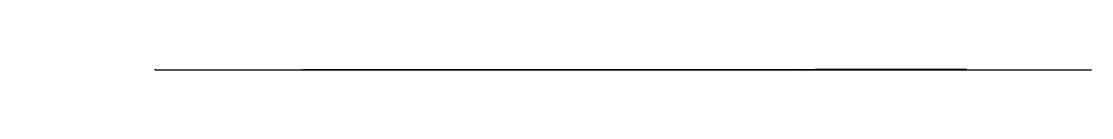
# Model space of a CAD drawing. Header units: metres. Extents: x -1 to 72750024, y 3999 to 4800.
# Drawn here: x 42750003 to 43150024, y 4299 to 4550 of the extents above; entities that cross this region are included whole.
import ezdxf

# ---------------------------------------------------------------- set-up
doc = ezdxf.new("R2010")
doc.units = ezdxf.units.M

msp = doc.modelspace()

# ---------------------------------------------------------------- linework, layer by layer
at = {"color": 7}
for p, q in [((42750003.013, 4550), (42750024.105, 4550)), ((42750003.013, 4550), (42750003.013, 4531.921)), ((42750024.105, 4531.921), (42750003.013, 4531.921)), ((42750006.026, 4543.974), (42750021.092, 4543.974)), ((42750024.105, 4550), (42750024.105, 4531.921)), ((42800000, 4550), (42799998.795, 4550)), ((42800000, 4500), (42799998.795, 4500)), ((42800000, 4450), (42799998.795, 4450)), ((42800000, 4400), (42799998.795, 4400)), ((42800000, 4350), (42799998.795, 4350)), ((42800000, 4300), (42799998.795, 4300)), ((42800000, 4540), (42799999.247, 4540)), ((42800000, 4530), (42799999.247, 4530)), ((42800000, 4520), (42799999.247, 4520)), ((42800000, 4510), (42799999.247, 4510)), ((42800000, 4490), (42799999.247, 4490)), ((42800000, 4480), (42799999.247, 4480)), ((42800000, 4470), (42799999.247, 4470)), ((42800000, 4460), (42799999.247, 4460)), ((42800000, 4440), (42799999.247, 4440)), ((42800000, 4430), (42799999.247, 4430)), ((42800000, 4420), (42799999.247, 4420)), ((42800000, 4410), (42799999.247, 4410)), ((42800000, 4390), (42799999.247, 4390)), ((42800000, 4380), (42799999.247, 4380)), ((42800000, 4370), (42799999.247, 4370)), ((42800000, 4360), (42799999.247, 4360)), ((42800000, 4340), (42799999.247, 4340)), ((42800000, 4330), (42799999.247, 4330)), ((42800000, 4320), (42799999.247, 4320)), ((42800000, 4310), (42799999.247, 4310)), ((42800000, 4300), (42800000, 4550)), ((42800000, 4300), (43150000, 4300)), ((42800000, 4300), (42800000, 4298.795)), ((42810000.001, 4300), (42810000.001, 4299.247)), ((42820000.002, 4300), (42820000.002, 4299.247)), ((42830000.003, 4300), (42830000.003, 4299.247)), ((42840000.003, 4300), (42840000.003, 4299.247)), ((42850000.001, 4300), (42850000.001, 4298.795)), ((42859999.998, 4300), (42859999.998, 4299.247)), ((42869999.996, 4300), (42869999.996, 4299.247)), ((42879999.993, 4300), (42879999.993, 4299.247)), ((42889999.991, 4300), (42889999.991, 4299.247)), ((42900000.002, 4300), (42900000.002, 4298.795)), ((42910000.006, 4300), (42910000.006, 4299.247)), ((42920000.01, 4300), (42920000.01, 4299.247)), ((42930000.015, 4300), (42930000.015, 4299.247)), ((42940000.019, 4300), (42940000.019, 4299.247)), ((42949999.996, 4300), (42949999.996, 4298.795)), ((42960000, 4300), (42960000, 4299.247)), ((42970000.005, 4300), (42970000.005, 4299.247)), ((42980000.009, 4300), (42980000.009, 4299.247)), ((42990000.013, 4300), (42990000.013, 4299.247)), ((43000000.004, 4300), (43000000.004, 4298.795)), ((43010000.008, 4300), (43010000.008, 4299.247)), ((43020000.012, 4300), (43020000.012, 4299.247)), ((43030000.003, 4300), (43030000.003, 4299.247)), ((43039999.994, 4300), (43039999.994, 4299.247)), ((43050000.012, 4300), (43050000.012, 4298.795)), ((43060000.002, 4300), (43060000.002, 4299.247)), ((43069999.993, 4300), (43069999.993, 4299.247)), ((43079999.984, 4300), (43079999.984, 4299.247)), ((43089999.975, 4300), (43089999.975, 4299.247)), ((43099999.992, 4300), (43099999.992, 4298.795)), ((43109999.983, 4300), (43109999.983, 4299.247)), ((43119999.974, 4300), (43119999.974, 4299.247)), ((43129999.964, 4300), (43129999.964, 4299.247)), ((43139999.955, 4300), (43139999.955, 4299.247)), ((43150000, 4300), (43150000, 4298.795)), ((43150003.013, 4550), (43150024.105, 4550)), ((43150003.013, 4550), (43150003.013, 4531.921)), ((43150024.105, 4531.921), (43150003.013, 4531.921)), ((43150006.026, 4543.974), (43150021.092, 4543.974)), ((43150024.105, 4550), (43150024.105, 4531.921))]:
    msp.add_line(p, q, dxfattribs=at)
at = {"color": 4}
for p, q in [((42750006.026, 4539.454), (42750021.092, 4539.454)), ((42829172.439, 4323.766), (42829974.52, 4326.338)), ((42829974.52, 4326.338), (42829991.211, 4325.254)), ((42829991.211, 4325.254), (42831126, 4326.568)), ((42831126, 4326.568), (42833072, 4331.198)), ((42833072, 4331.198), (42833587.48, 4333.687)), ((42833587.48, 4333.687), (42834180.961, 4331.109)), ((42834180.961, 4331.109), (42834822.82, 4333.786)), ((42834822.82, 4333.786), (42834910.852, 4334.252)), ((42834910.852, 4334.252), (42834923.578, 4333.789)), ((42834923.578, 4333.789), (42835121.23, 4332.859)), ((42835121.23, 4332.859), (42835886.02, 4336.201)), ((42835886.02, 4336.201), (42836580.75, 4335.124)), ((42836580.75, 4335.124), (42837217.68, 4340.125)), ((42837217.68, 4340.125), (42837924.98, 4338.787)), ((42837924.98, 4338.787), (42837995.801, 4339.081)), ((42837995.801, 4339.081), (42838363.59, 4339.031)), ((42838363.59, 4339.031), (42838414.98, 4339.251)), ((42838414.98, 4339.251), (42838597.891, 4339.781)), ((42838597.891, 4339.781), (42838646.039, 4338.666)), ((42838646.039, 4338.666), (42838725.66, 4340.477)), ((42838725.66, 4340.477), (42838850.891, 4340.09)), ((42838850.891, 4340.09), (42839158.34, 4340.128)), ((42839158.34, 4340.128), (42839920.711, 4341.677)), ((42839920.711, 4341.677), (42839935.512, 4342.099)), ((42839935.512, 4342.099), (42840124.27, 4342.056)), ((42840124.27, 4342.056), (42840209, 4342.013)), ((42840209, 4342.013), (42840264.469, 4342.245)), ((42840264.469, 4342.245), (42840269.762, 4342.115)), ((42840269.762, 4342.115), (42840509.57, 4342.887)), ((42840509.57, 4342.887), (42840838.32, 4343.734)), ((42840838.32, 4343.734), (42840851.84, 4342.549)), ((42840851.84, 4342.549), (42841405.039, 4344.362)), ((42841405.039, 4344.362), (42841513.172, 4345.072)), ((42841513.172, 4345.072), (42841516.691, 4340.301)), ((42841516.691, 4340.301), (42841517.27, 4343.568)), ((42841517.27, 4343.568), (42842073.789, 4342.527)), ((42842073.789, 4342.527), (42843289.879, 4345.601)), ((42843289.879, 4345.601), (42843395.32, 4346.532)), ((42843395.32, 4346.532), (42843573.32, 4346.651)), ((42843573.32, 4346.651), (42843666.641, 4346.792)), ((42843666.641, 4346.792), (42843737.871, 4347.046)), ((42843737.871, 4347.046), (42843809.609, 4346.978)), ((42843809.609, 4346.978), (42843945.301, 4346.335)), ((42843945.301, 4346.335), (42843958.852, 4347.494)), ((42843958.852, 4347.494), (42843964.801, 4347.269)), ((42843964.801, 4347.269), (42844172.77, 4346.57)), ((42844172.77, 4346.57), (42844382.84, 4348.441)), ((42844382.84, 4348.441), (42844464.301, 4347.552)), ((42844464.301, 4347.552), (42844523, 4349.059)), ((42844523, 4349.059), (42845551.191, 4351.209)), ((42845551.191, 4351.209), (42846623.102, 4351.606)), ((42846623.102, 4351.606), (42848070.91, 4353.423)), ((42848070.91, 4353.423), (42849309.82, 4352.552)), ((42849309.82, 4352.552), (42850238.789, 4356.165)), ((42850238.789, 4356.165), (42850258.059, 4358.069)), ((42850258.059, 4358.069), (42850724.871, 4357.36)), ((42850724.871, 4357.36), (42850763.238, 4352.422)), ((42850763.238, 4352.422), (42851224.059, 4355.679)), ((42851224.059, 4355.679), (42851289.602, 4357.371)), ((42851289.602, 4357.371), (42851496.238, 4356.979)), ((42851496.238, 4356.979), (42851825.488, 4357.57)), ((42851825.488, 4357.57), (42852055.52, 4357.937)), ((42852055.52, 4357.937), (42852172.301, 4357.599)), ((42852172.301, 4357.599), (42852495.672, 4357.823)), ((42852495.672, 4357.823), (42852665.469, 4358.452)), ((42852665.469, 4358.452), (42852725.102, 4358.521)), ((42852725.102, 4358.521), (42852951.609, 4358.417)), ((42852951.609, 4358.417), (42853097.02, 4359.152)), ((42853097.02, 4359.152), (42853667.77, 4358.946)), ((42853667.77, 4358.946), (42853920.09, 4360.041)), ((42853920.09, 4360.041), (42853944.73, 4358.601)), ((42853944.73, 4358.601), (42854280.129, 4363.002)), ((42854280.129, 4363.002), (42854282.27, 4360.64)), ((42854282.27, 4360.64), (42854289.41, 4359.941)), ((42854289.41, 4359.941), (42854511.801, 4360.578)), ((42854511.801, 4360.578), (42854554.52, 4360.805)), ((42854554.52, 4360.805), (42854589.641, 4361.059)), ((42854589.641, 4361.059), (42854599.422, 4360.797)), ((42854599.422, 4360.797), (42854683.18, 4360.895)), ((42854683.18, 4360.895), (42854710.82, 4360.99)), ((42854710.82, 4360.99), (42855020.289, 4362.008)), ((42855020.289, 4362.008), (42855078.961, 4361.317)), ((42855078.961, 4361.317), (42855281.711, 4363.842)), ((42855281.711, 4363.842), (42856207.699, 4364.606)), ((42856207.699, 4364.606), (42856507.641, 4365.479)), ((42856507.641, 4365.479), (42856689.629, 4363.815)), ((42856689.629, 4363.815), (42856745.379, 4362.354)), ((42856745.379, 4362.354), (42856988.34, 4365.385)), ((42856988.34, 4365.385), (42857361.141, 4364.774)), ((42857361.141, 4364.774), (42857437.75, 4364.419)), ((42857437.75, 4364.419), (42857675.121, 4365.321)), ((42857675.121, 4365.321), (42857974.93, 4366.294)), ((42857974.93, 4366.294), (42858063.711, 4365.807)), ((42858063.711, 4365.807), (42858070.559, 4364.578)), ((42858070.559, 4364.578), (42858109.238, 4365.228)), ((42858109.238, 4365.228), (42858277.602, 4365.595)), ((42858277.602, 4365.595), (42858616.23, 4365.105)), ((42858616.23, 4365.105), (42858730.73, 4364.516)), ((42858730.73, 4364.516), (42859126.051, 4365.978)), ((42859126.051, 4365.978), (42859509.16, 4366.293)), ((42859509.16, 4366.293), (42860064.98, 4367.608)), ((42860064.98, 4367.608), (42860301.262, 4367.795)), ((42860301.262, 4367.795), (42860479.398, 4367.878)), ((42860479.398, 4367.878), (42861904.289, 4371.256)), ((42861904.289, 4371.256), (42862034.559, 4367.594)), ((42862034.559, 4367.594), (42862293.051, 4370.663)), ((42862293.051, 4370.663), (42862980.359, 4372.287)), ((42862980.359, 4372.287), (42864137.629, 4370.311)), ((42864137.629, 4370.311), (42864246.148, 4372.14)), ((42864246.148, 4372.14), (42864481.039, 4372.385)), ((42864481.039, 4372.385), (42864488.461, 4372.679)), ((42864488.461, 4372.679), (42864912.988, 4375.899)), ((42864912.988, 4375.899), (42864966.66, 4374.417)), ((42864966.66, 4374.417), (42865230.52, 4374.551)), ((42865230.52, 4374.551), (42865703.406, 4374.545)), ((42865703.406, 4374.545), (42865825.547, 4372.231)), ((42865825.547, 4372.231), (42866242.969, 4371.487)), ((42866242.969, 4371.487), (42866483.883, 4374.598)), ((42866483.883, 4374.598), (42867250.273, 4375.332)), ((42867250.273, 4375.332), (42867622.742, 4372.007)), ((42867622.742, 4372.007), (42867953.188, 4372.925)), ((42867953.188, 4372.925), (42868147.188, 4375.948)), ((42868147.188, 4375.948), (42868154.789, 4374.103)), ((42868154.789, 4374.103), (42868233.023, 4375.598)), ((42868233.023, 4375.598), (42868352.438, 4376.885)), ((42868352.438, 4376.885), (42868657.313, 4375.434)), ((42868657.313, 4375.434), (42869021.547, 4378.578)), ((42869021.547, 4378.578), (42869253.359, 4378.505)), ((42869253.359, 4378.505), (42869721.477, 4377.622)), ((42869721.477, 4377.622), (42870111.172, 4377.681)), ((42870111.172, 4377.681), (42870250.148, 4379.731)), ((42870250.148, 4379.731), (42872242.297, 4381.76)), ((42872242.297, 4381.76), (42872373.289, 4380.747)), ((42872373.289, 4380.747), (42873275.547, 4380.949)), ((42873275.547, 4380.949), (42873884.367, 4381.982)), ((42873884.367, 4381.982), (42874093.828, 4384.12)), ((42874093.828, 4384.12), (42875144.969, 4384.062)), ((42875144.969, 4384.062), (42875225.867, 4383.08)), ((42875225.867, 4383.08), (42875583.688, 4383.43)), ((42875583.688, 4383.43), (42875633.172, 4386.89)), ((42875633.172, 4386.89), (42875953.602, 4384.822)), ((42875953.602, 4384.822), (42876103.68, 4384.576)), ((42876103.68, 4384.576), (42876224.82, 4383.976)), ((42876224.82, 4383.976), (42876510.289, 4384.209)), ((42876510.289, 4384.209), (42876984.383, 4382.448)), ((42876984.383, 4382.448), (42877825.328, 4384.064)), ((42877825.328, 4384.064), (42878431.43, 4383.635)), ((42878431.43, 4383.635), (42878434.758, 4386.365)), ((42878434.758, 4386.365), (42878932.469, 4386.088)), ((42878932.469, 4386.088), (42879044.047, 4386.442)), ((42879044.047, 4386.442), (42879146.078, 4387.266)), ((42879146.078, 4387.266), (42879178.711, 4386.596)), ((42879178.711, 4386.596), (42879621.531, 4387.378)), ((42879621.531, 4387.378), (42879840.977, 4389.029)), ((42879840.977, 4389.029), (42879892.141, 4388.615)), ((42879892.141, 4388.615), (42880202.594, 4386.206)), ((42880202.594, 4386.206), (42881181.094, 4385.827)), ((42881181.094, 4385.827), (42881805.539, 4388.623)), ((42881805.539, 4388.623), (42882007.227, 4390.424)), ((42882007.227, 4390.424), (42882944.953, 4388.062)), ((42882944.953, 4388.062), (42883184.727, 4390.172)), ((42883184.727, 4390.172), (42883332.398, 4392.036)), ((42883332.398, 4392.036), (42883650.133, 4390.972)), ((42883650.133, 4390.972), (42884013.133, 4389.325)), ((42884013.133, 4389.325), (42884037.18, 4390.719)), ((42884037.18, 4390.719), (42884153.008, 4391.201)), ((42884153.008, 4391.201), (42884163.391, 4391.613)), ((42884163.391, 4391.613), (42884306.758, 4390.381)), ((42884306.758, 4390.381), (42884758.273, 4391.277)), ((42884758.273, 4391.277), (42884921.922, 4391.86)), ((42884921.922, 4391.86), (42885048.359, 4390.999)), ((42885048.359, 4390.999), (42885138.047, 4391.78)), ((42885138.047, 4391.78), (42885303.672, 4390.836)), ((42885303.672, 4390.836), (42885535.391, 4393.665)), ((42885535.391, 4393.665), (42885938.594, 4392.726)), ((42885938.594, 4392.726), (42885940.773, 4392.44)), ((42885940.773, 4392.44), (42885988.383, 4392.767)), ((42885988.383, 4392.767), (42886164.047, 4393.797)), ((42886164.047, 4393.797), (42886245.961, 4392.418)), ((42886245.961, 4392.418), (42886277.148, 4388.441)), ((42886277.148, 4388.441), (42886299.43, 4392.852)), ((42886299.43, 4392.852), (42886359.391, 4392.199)), ((42886359.391, 4392.199), (42886752.57, 4393.302)), ((42886752.57, 4393.302), (42887487.102, 4394.162)), ((42887487.102, 4394.162), (42887492.203, 4393.642)), ((42887492.203, 4393.642), (42887739.891, 4393.857)), ((42887739.891, 4393.857), (42887754.797, 4394.469)), ((42887754.797, 4394.469), (42889136.344, 4396.082)), ((42889136.344, 4396.082), (42889171.859, 4397.471)), ((42889171.859, 4397.471), (42889805.203, 4397.162)), ((42889805.203, 4397.162), (42890284.273, 4397.403)), ((42890284.273, 4397.403), (42890598.844, 4399.207)), ((42890598.844, 4399.207), (42891640.758, 4397.719)), ((42891640.758, 4397.719), (42891943.633, 4396.407)), ((42891943.633, 4396.407), (42891952.328, 4398.106)), ((42891952.328, 4398.106), (42892187.773, 4396.971)), ((42892187.773, 4396.971), (42892234.703, 4398.228)), ((42892234.703, 4398.228), (42892454.148, 4398.276)), ((42892454.148, 4398.276), (42892547.063, 4398.355)), ((42892547.063, 4398.355), (42892553.453, 4398.3)), ((42892553.453, 4398.3), (42892664.031, 4398.828)), ((42892664.031, 4398.828), (42892708.477, 4399.345)), ((42892708.477, 4399.345), (42892776.203, 4396.471)), ((42892776.203, 4396.471), (42892869.82, 4398.625)), ((42892869.82, 4398.625), (42893098.391, 4397.985)), ((42893098.391, 4397.985), (42893507.203, 4398.921)), ((42893507.203, 4398.921), (42894276.813, 4400.113)), ((42894276.813, 4400.113), (42894298.68, 4399.076)), ((42894298.68, 4399.076), (42894572.133, 4400.024)), ((42894572.133, 4400.024), (42895059.922, 4400.647)), ((42895059.922, 4400.647), (42895164.953, 4400.681)), ((42895164.953, 4400.681), (42895612.867, 4401.533)), ((42895612.867, 4401.533), (42895816.711, 4402.309)), ((42895816.711, 4402.309), (42896025.406, 4400.657)), ((42896025.406, 4400.657), (42896290.406, 4401.705)), ((42896290.406, 4401.705), (42896336.867, 4401.051)), ((42896336.867, 4401.051), (42896452.797, 4402.103)), ((42896452.797, 4402.103), (42896587.891, 4400.539)), ((42896587.891, 4400.539), (42896604.859, 4400.632)), ((42896604.859, 4400.632), (42897045.742, 4401.972)), ((42897045.742, 4401.972), (42897246.883, 4402.293)), ((42897246.883, 4402.293), (42897277.477, 4402.078)), ((42897277.477, 4402.078), (42897671.297, 4404.492)), ((42897671.297, 4404.492), (42897901.391, 4402.676)), ((42897901.391, 4402.676), (42898035.797, 4403.233)), ((42898035.797, 4403.233), (42898143.797, 4402.464)), ((42898143.797, 4402.464), (42898635.133, 4404.211)), ((42898635.133, 4404.211), (42898707.273, 4402.722)), ((42898707.273, 4402.722), (42898719.117, 4403.435)), ((42898719.117, 4403.435), (42898868.797, 4403.535)), ((42898868.797, 4403.535), (42899334.5, 4403.306)), ((42899334.5, 4403.306), (42899504.641, 4404.727)), ((42899504.641, 4404.727), (42899580.023, 4403.91)), ((42899580.023, 4403.91), (42899673.711, 4405.341)), ((42899673.711, 4405.341), (42901463.398, 4405.352)), ((42901463.398, 4405.352), (42901634, 4406.219)), ((42901634, 4406.219), (42901654.297, 4406.143)), ((42901654.297, 4406.143), (42902056.5, 4406.879)), ((42902056.5, 4406.879), (42902068.297, 4405.691)), ((42902068.297, 4405.691), (42902202, 4406.552)), ((42902202, 4406.552), (42903085, 4408.309)), ((42903085, 4408.309), (42903193.898, 4409.358)), ((42903193.898, 4409.358), (42903507.703, 4408.156)), ((42903507.703, 4408.156), (42903787.398, 4408.312)), ((42903787.398, 4408.312), (42903820.297, 4408.352)), ((42903820.297, 4408.352), (42903908, 4406.723)), ((42903908, 4406.723), (42903921.703, 4407.897)), ((42903921.703, 4407.897), (42904114, 4407.094)), ((42904114, 4407.094), (42904167.203, 4409.141)), ((42904167.203, 4409.141), (42904659.297, 4408.177)), ((42904659.297, 4408.177), (42905075.203, 4408.501)), ((42905075.203, 4408.501), (42905330.797, 4408.896)), ((42905330.797, 4408.896), (42905356, 4410.256)), ((42905356, 4410.256), (42905483.797, 4409.939)), ((42905483.797, 4409.939), (42905576, 4408.764)), ((42905576, 4408.764), (42906189.102, 4410.32)), ((42906189.102, 4410.32), (42907041.203, 4411.193)), ((42907041.203, 4411.193), (42907422.102, 4408.685)), ((42907422.102, 4408.685), (42907513.398, 4411.343)), ((42907513.398, 4411.343), (42907769.102, 4410.138)), ((42907769.102, 4410.138), (42907857.297, 4410.53)), ((42907857.297, 4410.53), (42907863.602, 4410.944)), ((42907863.602, 4410.944), (42907879.602, 4410.982)), ((42907879.602, 4410.982), (42907986.898, 4411.743)), ((42907986.898, 4411.743), (42908044.102, 4411.182)), ((42908044.102, 4411.182), (42908164.5, 4411.359)), ((42908164.5, 4411.359), (42908167.398, 4409.959)), ((42908167.398, 4409.959), (42908172.5, 4412.102)), ((42908172.5, 4412.102), (42908214.602, 4411.202)), ((42908214.602, 4411.202), (42908322.297, 4410.544)), ((42908322.297, 4410.544), (42908565.898, 4411.377)), ((42908565.898, 4411.377), (42909020.797, 4411.741)), ((42909020.797, 4411.741), (42909422.898, 4412.291)), ((42909422.898, 4412.291), (42909619, 4414.018)), ((42909619, 4414.018), (42909703, 4412.281)), ((42909703, 4412.281), (42910102, 4413.773)), ((42910102, 4413.773), (42910136, 4413.734)), ((42910136, 4413.734), (42910194.297, 4412.865)), ((42910194.297, 4412.865), (42910321.797, 4413.696)), ((42910321.797, 4413.696), (42910546.797, 4414.8)), ((42910546.797, 4414.8), (42910906.203, 4412.389)), ((42910906.203, 4412.389), (42911139.5, 4413.148)), ((42911139.5, 4413.148), (42911393.602, 4412.769)), ((42911393.602, 4412.769), (42911418.703, 4414.672)), ((42911418.703, 4414.672), (42912490.602, 4416.158)), ((42912490.602, 4416.158), (42912960, 4415.535)), ((42912960, 4415.535), (42913486.398, 4415.679)), ((42913486.398, 4415.679), (42913673.602, 4415.594)), ((42913673.602, 4415.594), (42914074.797, 4416.199)), ((42914074.797, 4416.199), (42914442.5, 4417.527)), ((42914442.5, 4417.527), (42914584.297, 4417.793)), ((42914584.297, 4417.793), (42915215.602, 4416.979)), ((42915215.602, 4416.979), (42915608.797, 4415.118)), ((42915608.797, 4415.118), (42915724.102, 4417.549)), ((42915724.102, 4417.549), (42915901.297, 4417.824)), ((42915901.297, 4417.824), (42916639.602, 4414.924)), ((42916639.602, 4414.924), (42916788.797, 4416.679)), ((42916788.797, 4416.679), (42916800.602, 4418.788)), ((42916800.602, 4418.788), (42917166.602, 4418.817)), ((42917166.602, 4418.817), (42917349.797, 4419.406)), ((42917349.797, 4419.406), (42917497.398, 4416.904)), ((42917497.398, 4416.904), (42918723.398, 4418.594)), ((42918723.398, 4418.594), (42918791.102, 4416.068)), ((42918791.102, 4416.068), (42919137, 4420.747)), ((42919137, 4420.747), (42919346.398, 4421.131)), ((42919346.398, 4421.131), (42920286.5, 4420.997)), ((42920286.5, 4420.997), (42920513.898, 4420.812)), ((42920513.898, 4420.812), (42920546.602, 4418.333)), ((42920546.602, 4418.333), (42920629.602, 4422.053)), ((42920629.602, 4422.053), (42920750.5, 4420.926)), ((42920750.5, 4420.926), (42920814.602, 4422.374)), ((42920814.602, 4422.374), (42920932.297, 4420.891)), ((42920932.297, 4420.891), (42920968.297, 4421.244)), ((42920968.297, 4421.244), (42920974.703, 4421.178)), ((42920974.703, 4421.178), (42921057.102, 4421.017)), ((42921057.102, 4421.017), (42921432.5, 4421.622)), ((42921432.5, 4421.622), (42921586.203, 4421.339)), ((42921586.203, 4421.339), (42921925.398, 4421.836)), ((42921925.398, 4421.836), (42922247.398, 4421.79)), ((42922247.398, 4421.79), (42922348.898, 4420.813)), ((42922348.898, 4420.813), (42922368.898, 4422.306)), ((42922368.898, 4422.306), (42922391.602, 4422.014)), ((42922391.602, 4422.014), (42922508.203, 4422.502)), ((42922508.203, 4422.502), (42922806.898, 4422.545)), ((42922806.898, 4422.545), (42923177.797, 4422.556)), ((42923177.797, 4422.556), (42923388.102, 4422.754)), ((42923388.102, 4422.754), (42923498.5, 4423.236)), ((42923498.5, 4423.236), (42923673.102, 4424.015)), ((42923673.102, 4424.015), (42923844.297, 4423.421)), ((42923844.297, 4423.421), (42924413.203, 4421.792)), ((42924413.203, 4421.792), (42924799.398, 4424.793)), ((42924799.398, 4424.793), (42924929.102, 4424.115)), ((42924929.102, 4424.115), (42925127.398, 4424.297)), ((42925127.398, 4424.297), (42925161.797, 4425.491)), ((42925161.797, 4425.491), (42925219.703, 4422.114)), ((42925219.703, 4422.114), (42925642.602, 4424.72)), ((42925642.602, 4424.72), (42925664.898, 4423.015)), ((42925664.898, 4423.015), (42925741.898, 4425.415)), ((42925741.898, 4425.415), (42926310.297, 4423.774)), ((42926310.297, 4423.774), (42926516.703, 4424.984)), ((42926516.703, 4424.984), (42926838.398, 4425.792)), ((42926838.398, 4425.792), (42927015, 4424.682)), ((42927015, 4424.682), (42927031.297, 4426.561)), ((42927031.297, 4426.561), (42928563.102, 4427.109)), ((42928563.102, 4427.109), (42928831, 4427.804)), ((42928831, 4427.804), (42929017, 4427.203)), ((42929017, 4427.203), (42929702.5, 4429.102)), ((42929702.5, 4429.102), (42929765.602, 4426.224)), ((42929765.602, 4426.224), (42930608.898, 4426.39)), ((42930608.898, 4426.39), (42930681.797, 4428.105)), ((42930681.797, 4428.105), (42931106.094, 4428.378)), ((42931106.094, 4428.378), (42931168.906, 4429.734)), ((42931168.906, 4429.734), (42931420.703, 4428.588)), ((42931420.703, 4428.588), (42931514.594, 4429.017)), ((42931514.594, 4429.017), (42931611.094, 4425.941)), ((42931611.094, 4425.941), (42932494.203, 4428.585)), ((42932494.203, 4428.585), (42932628.297, 4430.999)), ((42932628.297, 4430.999), (42933012, 4430.65)), ((42933012, 4430.65), (42933598.297, 4430.482)), ((42933598.297, 4430.482), (42934097.594, 4430.212)), ((42934097.594, 4430.212), (42935509.406, 4427.093)), ((42935509.406, 4427.093), (42935813.906, 4434.022)), ((42935813.906, 4434.022), (42935916.797, 4431.645)), ((42935916.797, 4431.645), (42936111.594, 4433.844)), ((42936111.594, 4433.844), (42936169.797, 4429.152)), ((42936169.797, 4429.152), (42936367.203, 4433.465)), ((42936367.203, 4433.465), (42936453.297, 4431.448)), ((42936453.297, 4431.448), (42936705, 4430.224)), ((42936705, 4430.224), (42938117.703, 4435.07)), ((42938117.703, 4435.07), (42940465.703, 4432.165)), ((42940465.703, 4432.165), (42942333.297, 4436.898)), ((42942333.297, 4436.898), (42942966.594, 4438.909)), ((42942966.594, 4438.909), (42943860.797, 4439.536)), ((42943860.797, 4439.536), (42944690.703, 4439.449)), ((42944690.703, 4439.449), (42946201.594, 4436.664)), ((42946201.594, 4436.664), (42946512.297, 4438.749)), ((42946512.297, 4438.749), (42947413.797, 4436.392)), ((42947413.797, 4436.392), (42947812.297, 4438.742)), ((42947812.297, 4438.742), (42949739.797, 4437.171)), ((42949739.797, 4437.171), (42951198.906, 4442.248)), ((42951198.906, 4442.248), (42951515.797, 4443.703)), ((42951515.797, 4443.703), (42951585.594, 4444.38)), ((42951585.594, 4444.38), (42952079.703, 4441.955)), ((42952079.703, 4441.955), (42952523.406, 4444.996)), ((42952523.406, 4444.996), (42953560, 4444.049)), ((42953560, 4444.049), (42957573.906, 4442.722)), ((42957573.906, 4442.722), (42957901, 4444.171)), ((42957901, 4444.171), (42958074.203, 4446.484)), ((42958074.203, 4446.484), (42958956.406, 4440.506)), ((42958956.406, 4440.506), (42958985.703, 4447.64)), ((42958985.703, 4447.64), (42960602, 4447.176)), ((42960602, 4447.176), (42960823.797, 4449.494)), ((42960823.797, 4449.494), (42960949, 4447.52)), ((42960949, 4447.52), (42961109.297, 4444.458)), ((42961109.297, 4444.458), (42961608.094, 4450.078)), ((42961608.094, 4450.078), (42961687.203, 4448.099)), ((42961687.203, 4448.099), (42962472.5, 4447.665)), ((42962472.5, 4447.665), (42962564.094, 4447.98)), ((42962564.094, 4447.98), (42962929.297, 4449.056)), ((42962929.297, 4449.056), (42963114.297, 4446.907)), ((42963114.297, 4446.907), (42965117.5, 4450.519)), ((42965117.5, 4450.519), (42965410.094, 4448.027)), ((42965410.094, 4448.027), (42965440.094, 4450.417)), ((42965440.094, 4450.417), (42967614.703, 4449.119)), ((42967614.703, 4449.119), (42967984.406, 4449.907)), ((42967984.406, 4449.907), (42968110.5, 4452.251)), ((42968110.5, 4452.251), (42969017.5, 4451.093)), ((42969017.5, 4451.093), (42969040.406, 4450.73)), ((42969040.406, 4450.73), (42969098.406, 4451.733)), ((42969098.406, 4451.733), (42969372.594, 4451.622)), ((42969372.594, 4451.622), (42969512.906, 4453.744)), ((42969512.906, 4453.744), (42970006.5, 4454.502)), ((42970006.5, 4454.502), (42971523.406, 4454.184)), ((42971523.406, 4454.184), (42971684, 4452.525)), ((42971684, 4452.525), (42975721.094, 4456.229)), ((42975721.094, 4456.229), (42976428.203, 4456.657)), ((42976428.203, 4456.657), (42976701.297, 4454.761)), ((42976701.297, 4454.761), (42977844.297, 4458.585)), ((42977844.297, 4458.585), (42978928.797, 4454.45)), ((42978928.797, 4454.45), (42979501.297, 4457.947)), ((42979501.297, 4457.947), (42979516, 4457.662)), ((42979516, 4457.662), (42980082.594, 4456.788)), ((42980082.594, 4456.788), (42980197.297, 4457.997)), ((42980197.297, 4457.997), (42980331.5, 4457.806)), ((42980331.5, 4457.806), (42981118.5, 4459.36)), ((42981118.5, 4459.36), (42981182.094, 4457.858)), ((42981182.094, 4457.858), (42981319, 4458.208)), ((42981319, 4458.208), (42983143.094, 4453.581)), ((42983143.094, 4453.581), (42985362.906, 4461.623)), ((42985362.906, 4461.623), (42985493.5, 4462.38)), ((42985493.5, 4462.38), (42990185.203, 4463.776)), ((42990185.203, 4463.776), (42992661.203, 4465.812)), ((42992661.203, 4465.812), (42992886.406, 4460.96)), ((42992886.406, 4460.96), (42993757.594, 4465.282)), ((42993757.594, 4465.282), (42995873.703, 4466.372)), ((42995873.703, 4466.372), (42998055.5, 4467.725)), ((42998055.5, 4467.725), (42999445.594, 4468.951)), ((42999445.594, 4468.951), (42999580.906, 4463.215)), ((42999580.906, 4463.215), (43000418.906, 4468.155)), ((43000418.906, 4468.155), (43001101.5, 4468.767)), ((43001101.5, 4468.767), (43001853.594, 4469.658)), ((43001853.594, 4469.658), (43002076.297, 4468.471)), ((43002076.297, 4468.471), (43003225.906, 4469.826)), ((43003225.906, 4469.826), (43003678.797, 4466.834)), ((43003678.797, 4466.834), (43004610.797, 4469.476)), ((43004610.797, 4469.476), (43005470.594, 4471.655)), ((43005470.594, 4471.655), (43005855, 4470.782)), ((43005855, 4470.782), (43005983, 4471.526)), ((43005983, 4471.526), (43006439.406, 4470.41)), ((43006439.406, 4470.41), (43007707.406, 4471.087)), ((43007707.406, 4471.087), (43007739.797, 4470.13)), ((43007739.797, 4470.13), (43007960, 4471.174)), ((43007960, 4471.174), (43008135.906, 4469.088)), ((43008135.906, 4469.088), (43009622.594, 4473.177)), ((43009622.594, 4473.177), (43010672.094, 4472.22)), ((43010672.094, 4472.22), (43010751.5, 4473.965)), ((43010751.5, 4473.965), (43010926.797, 4471.804)), ((43010926.797, 4471.804), (43011800.406, 4472.823)), ((43011800.406, 4472.823), (43013049.297, 4474.721)), ((43013049.297, 4474.721), (43014981, 4474.063)), ((43014981, 4474.063), (43015295.5, 4475.939)), ((43015295.5, 4475.939), (43016139, 4474.201)), ((43016139, 4474.201), (43016226, 4476.113)), ((43016226, 4476.113), (43018990.906, 4477.357)), ((43018990.906, 4477.357), (43019197.594, 4477.638)), ((43019197.594, 4477.638), (43020525.406, 4476.24)), ((43020525.406, 4476.24), (43021659, 4478.548)), ((43021659, 4478.548), (43022603.203, 4479.162)), ((43022603.203, 4479.162), (43024277.594, 4479.694)), ((43024277.594, 4479.694), (43024278.703, 4479.603)), ((43024278.703, 4479.603), (43024631.594, 4479.301)), ((43024631.594, 4479.301), (43025262.703, 4477.715)), ((43025262.703, 4477.715), (43025835.406, 4480.645)), ((43025835.406, 4480.645), (43026243.906, 4478.779)), ((43026243.906, 4478.779), (43026276.703, 4480.586)), ((43026276.703, 4480.586), (43026763.594, 4480.701)), ((43026763.594, 4480.701), (43028701.906, 4481.439)), ((43028701.906, 4481.439), (43028928.203, 4481.591)), ((43028928.203, 4481.591), (43029169.5, 4482.132)), ((43029169.5, 4482.132), (43029355.594, 4480.565)), ((43029355.594, 4480.565), (43029999.203, 4481.928)), ((43029999.203, 4481.928), (43030299.5, 4480.897)), ((43030299.5, 4480.897), (43030757.797, 4482.225)), ((43030757.797, 4482.225), (43030949.5, 4482.154)), ((43030949.5, 4482.154), (43031090, 4482.512)), ((43031090, 4482.512), (43031651.703, 4482.017)), ((43031651.703, 4482.017), (43031960, 4483.094)), ((43031960, 4483.094), (43032742.594, 4483.669)), ((43032742.594, 4483.669), (43033487, 4481.489)), ((43033487, 4481.489), (43033491.906, 4484.059)), ((43033491.906, 4484.059), (43036190.797, 4485.612)), ((43036190.797, 4485.612), (43036711.703, 4485.055)), ((43036711.703, 4485.055), (43038724.203, 4484.321)), ((43038724.203, 4484.321), (43039571.594, 4485.544)), ((43039571.594, 4485.544), (43040396.797, 4487.899)), ((43040396.797, 4487.899), (43041092.5, 4484.496)), ((43041092.5, 4484.496), (43046776.203, 4491.061)), ((43046776.203, 4491.061), (43050662.797, 4488.743)), ((43050662.797, 4488.743), (43055368.703, 4494.95)), ((43055368.703, 4494.95), (43059416.094, 4492.588)), ((43059416.094, 4492.588), (43065370.688, 4495.58)), ((43065370.688, 4495.58), (43065538.813, 4499.181)), ((43065538.813, 4499.181), (43067176.813, 4497.752)), ((43067176.813, 4497.752), (43067765.906, 4497.948)), ((43067765.906, 4497.948), (43067954.313, 4497.267)), ((43067954.313, 4497.267), (43068402.5, 4497.917)), ((43068402.5, 4497.917), (43069060.813, 4498.129)), ((43069060.813, 4498.129), (43075534.313, 4499.993)), ((43075534.313, 4499.993), (43076088.594, 4503.289)), ((43076088.594, 4503.289), (43085061.906, 4503.293)), ((43085061.906, 4503.293), (43086186.813, 4506.995)), ((43086186.813, 4506.995), (43094116.594, 4506.828)), ((43094116.594, 4506.828), (43095203.094, 4509.921)), ((43095203.094, 4509.921), (43100921, 4509.836)), ((43100921, 4509.836), (43101205.313, 4511.478)), ((43101205.313, 4511.478), (43102825.906, 4511.688)), ((43102825.906, 4511.688), (43103340.906, 4511.491)), ((43150006.026, 4539.454), (43150021.092, 4539.454))]:
    msp.add_line(p, q, dxfattribs=at)

doc.saveas('drawing.dxf')
